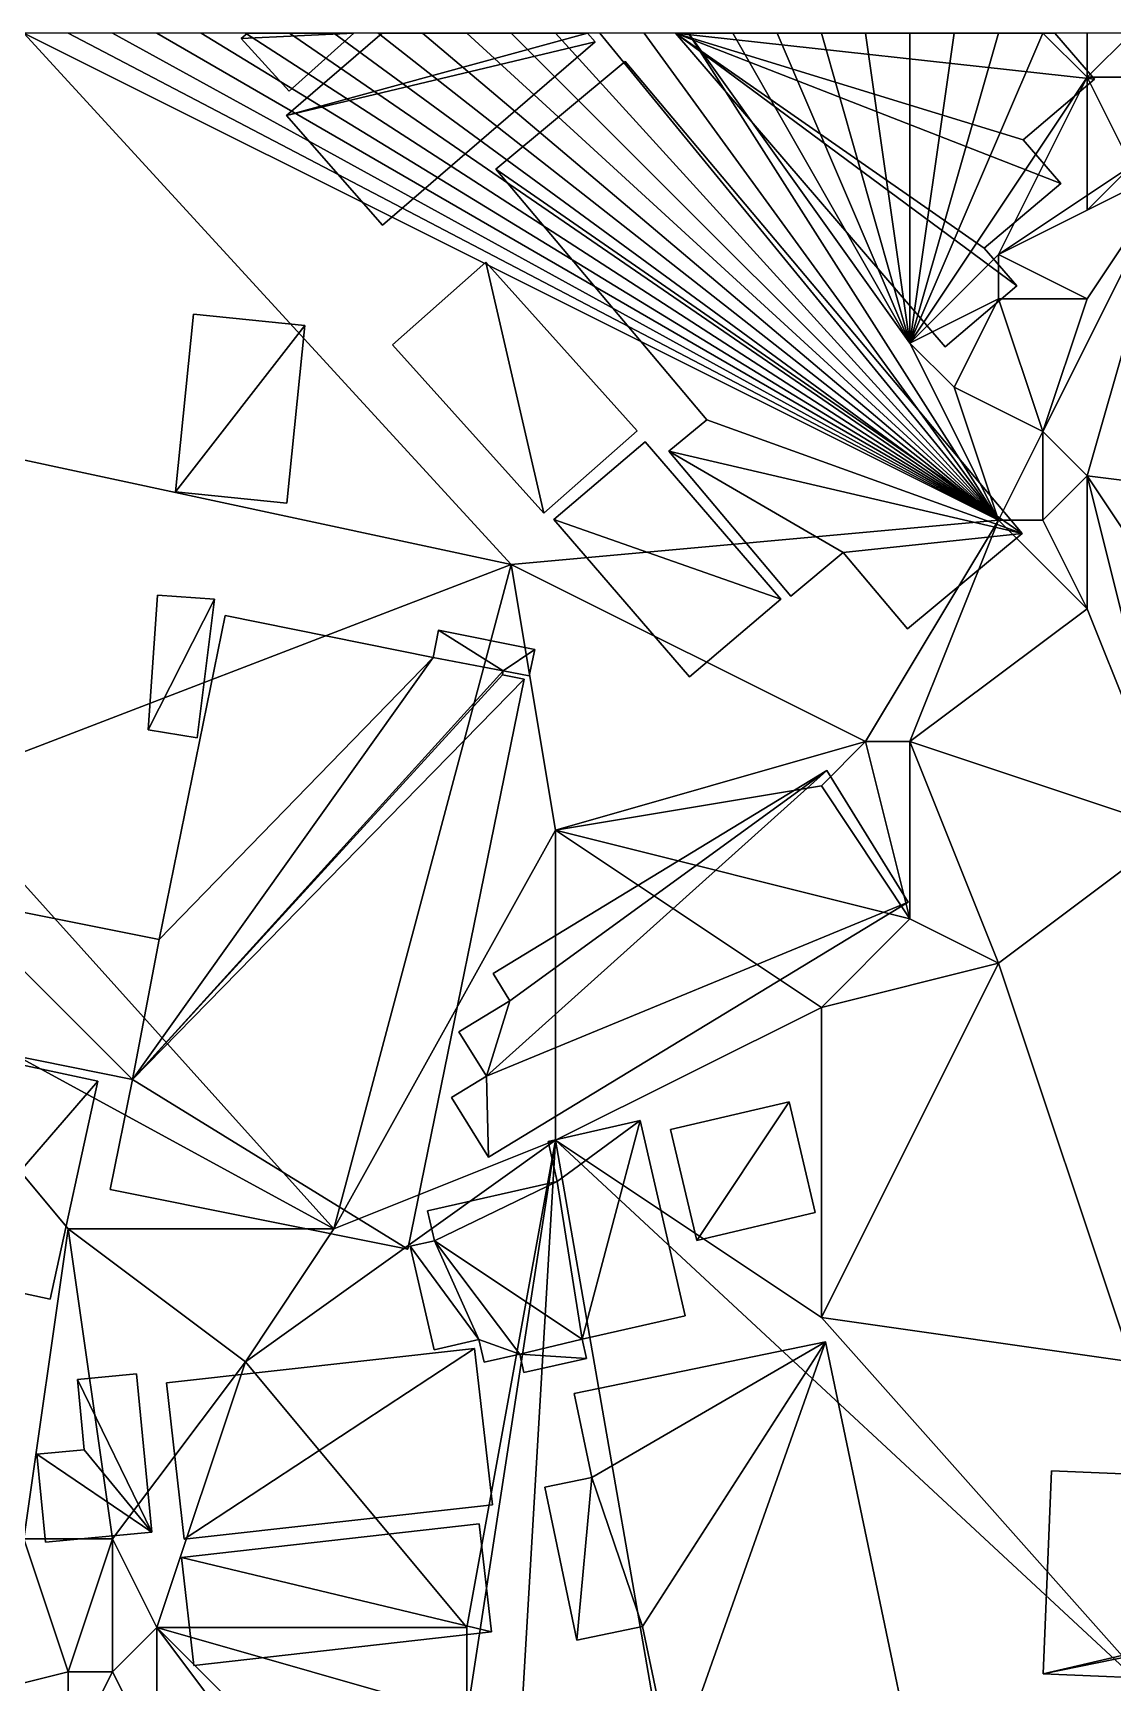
# Model space of a CAD drawing. Header units: metres. Extents: x -1103 to 901, y -902 to 905.
# Drawn here: x 442.4 to 491.2, y 825.5 to 900 of the extents above; entities that cross this region are included whole.
import ezdxf

# ---------------------------------------------------------------- set-up
doc = ezdxf.new("R2010")
doc.units = ezdxf.units.M
for name, color, linetype in [('OSM_BUILDING_FOOTPRINTS', 7, 'CONTINUOUS'), ('OSM_BUILDING_ROOFS', 1, 'CONTINUOUS'), ('OSM_BUILDING_WALLS', 8, 'CONTINUOUS'), ('OSM_TERRAIN', 3, 'CONTINUOUS')]:
    doc.layers.add(name, color=color, linetype=linetype)

msp = doc.modelspace()

# ---------------------------------------------------------------- linework, layer by layer
at = {"layer": 'OSM_BUILDING_FOOTPRINTS'}
for points in [[(456.904, 900, 8.062), (452.099, 900, 8.062), (451.817, 899.747, 8.062), (453.984, 897.369, 8.062)], [(467.79, 899.603, 8.019), (467.442, 900, 8.019), (458.177, 900, 8.019), (453.862, 896.274, 8.019), (458.195, 891.32, 8.019)], [(486.825, 888.577, 8.221), (485.355, 890.291, 8.221), (488.804, 893.21, 8.221), (487.112, 895.179, 8.221), (490.329, 897.91, 8.221), (488.533, 900, 8.221), (471.424, 900, 8.221), (483.586, 885.834, 8.221)], [(469.139, 898.707, 7.987), (487.068, 877.396, 7.987), (481.884, 873.094, 7.987), (478.988, 876.534, 7.987), (476.622, 874.576, 7.987), (471.117, 881.112, 7.987), (472.831, 882.528, 7.987), (463.302, 893.852, 7.987), (469.139, 898.707, 7.987)], [(458.649, 885.923, 7.983), (462.849, 889.65, 7.983), (469.68, 882.041, 7.983), (465.469, 878.314, 7.983), (458.649, 885.923, 7.983)], [(449.662, 887.305, 7.986), (454.691, 886.796, 7.986), (453.873, 878.768, 7.986), (448.844, 879.276, 7.986), (449.662, 887.305, 7.986)], [(470.045, 881.532, 7.969), (476.169, 874.432, 7.969), (472.046, 870.927, 7.969), (465.922, 878.027, 7.969), (470.045, 881.532, 7.969)], [(448.037, 874.61, 7.766), (450.612, 874.433, 7.766), (449.827, 868.173, 7.766), (447.617, 868.538, 7.766), (448.037, 874.61, 7.766)], [(463.191, 857.534, 7.14), (478.247, 866.702, 7.14), (481.917, 860.752, 7.14), (462.981, 849.229, 7.14), (461.312, 851.927, 7.14), (462.882, 852.89, 7.14), (461.644, 854.902, 7.14), (463.943, 856.296, 7.14), (463.191, 857.534, 7.14)], [(439.978, 853.819, 7.88), (445.339, 852.669, 7.88), (443.195, 842.826, 7.88), (437.834, 843.976, 7.88), (439.978, 853.819, 7.88)], [(471.194, 850.479, 7.269), (476.545, 851.739, 7.269), (477.727, 846.73, 7.269), (472.377, 845.48, 7.269), (471.194, 850.479, 7.269)], [(460.516, 840.537, 7.025), (459.444, 845.215, 7.025), (460.538, 845.458, 7.025), (460.229, 846.807, 7.025), (466.076, 848.134, 7.025), (465.667, 849.948, 7.025), (469.824, 850.888, 7.025), (471.858, 842.074, 7.025), (467.204, 841.012, 7.025), (467.403, 840.15, 7.025), (464.573, 839.508, 7.025), (464.385, 840.338, 7.025), (462.782, 839.973, 7.025), (462.539, 841.001, 7.025), (460.516, 840.537, 7.025)], [(448.445, 839.044, 7.045), (462.351, 840.592, 7.045), (463.158, 833.536, 7.045), (449.241, 831.988, 7.045), (448.445, 839.044, 7.045)], [(466.85, 838.568, 7.008), (478.191, 840.901, 7.008), (484.702, 809.737, 7.008), (480.457, 808.864, 7.008), (480.988, 806.287, 7.008), (474.378, 804.927, 7.008), (473.88, 807.304, 7.008), (471.691, 806.851, 7.008), (468.751, 820.929, 7.008), (471.305, 821.449, 7.008), (469.923, 828.04, 7.008), (466.961, 827.432, 7.008), (465.524, 834.333, 7.008), (467.646, 834.764, 7.008), (466.85, 838.568, 7.008)], [(447.086, 839.453, 7.478), (447.782, 832.309, 7.478), (442.974, 831.856, 7.478), (442.587, 835.826, 7.478), (444.731, 836.025, 7.478), (444.422, 839.199, 7.478), (447.086, 839.453, 7.478)], [(488.394, 835.073, 7.069), (521.379, 833.691, 7.069), (521.058, 826.126, 7.069), (494.507, 827.232, 7.069), (494.441, 825.64, 7.069), (488.007, 825.905, 7.069), (488.394, 835.073, 7.069)], [(449.672, 826.282, 7.193), (449.12, 831.159, 7.193), (462.55, 832.674, 7.193), (463.114, 827.797, 7.193), (449.672, 826.282, 7.193)]]:
    msp.add_polyline3d(points, close=True, dxfattribs=at)
msp.add_polyline3d([(438.685, 860.952, 7.133), (448.103, 859.061, 7.133), (451.088, 873.692, 7.133), (460.472, 871.8, 7.133), (460.716, 873.039, 7.133), (465.06, 872.165, 7.133), (464.816, 870.971, 7.133), (463.634, 871.203, 7.133), (463.601, 871.015, 7.133), (464.584, 870.816, 7.133), (459.334, 845.082, 7.133), (445.892, 847.78, 7.133), (446.909, 852.746, 7.133), (438.475, 854.449, 7.133)], dxfattribs=at)
at = {"layer": 'OSM_BUILDING_ROOFS'}
for points in [[(451.817, 899.747, 18.062), (453.984, 897.369, 18.062), (456.904, 900, 18.062)], [(451.817, 899.747, 18.062), (456.904, 900, 18.062), (452.099, 900, 18.062)], [(453.862, 896.274, 18.019), (467.79, 899.603, 18.019), (467.442, 900, 18.019)], [(453.862, 896.274, 18.019), (467.442, 900, 18.019), (458.177, 900, 18.019)], [(453.862, 896.274, 18.019), (458.195, 891.32, 18.019), (467.79, 899.603, 18.019)], [(471.424, 900, 18.221), (483.586, 885.834, 18.221), (486.825, 888.577, 18.221)], [(471.424, 900, 18.221), (486.825, 888.577, 18.221), (485.355, 890.291, 18.221)], [(471.424, 900, 18.221), (485.355, 890.291, 18.221), (488.804, 893.21, 18.221)], [(471.424, 900, 18.221), (488.804, 893.21, 18.221), (487.112, 895.179, 18.221)], [(471.424, 900, 18.221), (487.112, 895.179, 18.221), (490.329, 897.91, 18.221)], [(471.424, 900, 18.221), (490.329, 897.91, 18.221), (488.533, 900, 18.221)], [(487.068, 877.396, 17.987), (469.139, 898.707, 17.987), (463.302, 893.852, 17.987)], [(487.068, 877.396, 17.987), (463.302, 893.852, 17.987), (472.831, 882.528, 17.987)], [(462.849, 889.65, 17.983), (458.649, 885.923, 17.983), (465.469, 878.314, 17.983)], [(462.849, 889.65, 17.983), (465.469, 878.314, 17.983), (469.68, 882.041, 17.983)], [(454.691, 886.796, 17.986), (449.662, 887.305, 17.986), (448.844, 879.276, 17.986)], [(454.691, 886.796, 17.986), (448.844, 879.276, 17.986), (453.873, 878.768, 17.986)], [(487.068, 877.396, 17.987), (472.831, 882.528, 17.987), (471.117, 881.112, 17.987)], [(476.169, 874.432, 17.969), (470.045, 881.532, 17.969), (465.922, 878.027, 17.969)], [(471.117, 881.112, 17.987), (476.622, 874.576, 17.987), (478.988, 876.534, 17.987)], [(478.988, 876.534, 17.987), (487.068, 877.396, 17.987), (471.117, 881.112, 17.987)], [(476.169, 874.432, 17.969), (465.922, 878.027, 17.969), (472.046, 870.927, 17.969)], [(478.988, 876.534, 17.987), (481.884, 873.094, 17.987), (487.068, 877.396, 17.987)], [(450.612, 874.433, 17.766), (448.037, 874.61, 17.766), (447.617, 868.538, 17.766)], [(450.612, 874.433, 17.766), (447.617, 868.538, 17.766), (449.827, 868.173, 17.766)], [(460.472, 871.8, 17.133), (451.088, 873.692, 17.133), (448.103, 859.061, 17.133)], [(463.634, 871.203, 17.133), (460.716, 873.039, 17.133), (460.472, 871.8, 17.133)], [(463.634, 871.203, 17.133), (465.06, 872.165, 17.133), (460.716, 873.039, 17.133)], [(446.909, 852.746, 17.133), (463.634, 871.203, 17.133), (460.472, 871.8, 17.133)], [(446.909, 852.746, 17.133), (460.472, 871.8, 17.133), (448.103, 859.061, 17.133)], [(463.634, 871.203, 17.133), (464.816, 870.971, 17.133), (465.06, 872.165, 17.133)], [(446.909, 852.746, 17.133), (463.601, 871.015, 17.133), (463.634, 871.203, 17.133)], [(446.909, 852.746, 17.133), (464.584, 870.816, 17.133), (463.601, 871.015, 17.133)], [(446.909, 852.746, 17.133), (459.334, 845.082, 17.133), (464.584, 870.816, 17.133)], [(462.882, 852.89, 17.14), (481.917, 860.752, 17.14), (478.247, 866.702, 17.14)], [(462.882, 852.89, 17.14), (478.247, 866.702, 17.14), (463.943, 856.296, 17.14)], [(478.247, 866.702, 17.14), (463.191, 857.534, 17.14), (463.943, 856.296, 17.14)], [(438.685, 860.952, 17.133), (438.475, 854.449, 17.133), (446.909, 852.746, 17.133)], [(446.909, 852.746, 17.133), (448.103, 859.061, 17.133), (438.685, 860.952, 17.133)], [(462.882, 852.89, 17.14), (462.981, 849.229, 17.14), (481.917, 860.752, 17.14)], [(463.943, 856.296, 17.14), (461.644, 854.902, 17.14), (462.882, 852.89, 17.14)], [(445.339, 852.669, 17.88), (439.978, 853.819, 17.88), (437.834, 843.976, 17.88)], [(445.339, 852.669, 17.88), (437.834, 843.976, 17.88), (443.195, 842.826, 17.88)], [(446.909, 852.746, 17.133), (445.892, 847.78, 17.133), (459.334, 845.082, 17.133)], [(462.882, 852.89, 17.14), (461.312, 851.927, 17.14), (462.981, 849.229, 17.14)], [(476.545, 851.739, 17.269), (471.194, 850.479, 17.269), (472.377, 845.48, 17.269)], [(476.545, 851.739, 17.269), (472.377, 845.48, 17.269), (477.727, 846.73, 17.269)], [(469.824, 850.888, 17.025), (465.667, 849.948, 17.025), (466.076, 848.134, 17.025)], [(467.204, 841.012, 17.025), (469.824, 850.888, 17.025), (466.076, 848.134, 17.025)], [(467.204, 841.012, 17.025), (471.858, 842.074, 17.025), (469.824, 850.888, 17.025)], [(466.076, 848.134, 17.025), (460.229, 846.807, 17.025), (460.538, 845.458, 17.025)], [(467.204, 841.012, 17.025), (466.076, 848.134, 17.025), (460.538, 845.458, 17.025)], [(460.538, 845.458, 17.025), (459.444, 845.215, 17.025), (462.539, 841.001, 17.025)], [(459.444, 845.215, 17.025), (460.516, 840.537, 17.025), (462.539, 841.001, 17.025)], [(460.538, 845.458, 17.025), (462.539, 841.001, 17.025), (464.385, 840.338, 17.025)], [(460.538, 845.458, 17.025), (464.385, 840.338, 17.025), (467.204, 841.012, 17.025)], [(462.351, 840.592, 17.045), (448.445, 839.044, 17.045), (449.241, 831.988, 17.045)], [(462.351, 840.592, 17.045), (449.241, 831.988, 17.045), (463.158, 833.536, 17.045)], [(462.539, 841.001, 17.025), (462.782, 839.973, 17.025), (464.385, 840.338, 17.025)], [(464.385, 840.338, 17.025), (467.403, 840.15, 17.025), (467.204, 841.012, 17.025)], [(478.191, 840.901, 17.008), (466.85, 838.568, 17.008), (467.646, 834.764, 17.008)], [(478.191, 840.901, 17.008), (467.646, 834.764, 17.008), (469.923, 828.04, 17.008)], [(478.191, 840.901, 17.008), (469.923, 828.04, 17.008), (471.305, 821.449, 17.008)], [(471.305, 821.449, 17.008), (484.702, 809.737, 17.008), (478.191, 840.901, 17.008)], [(464.385, 840.338, 17.025), (464.573, 839.508, 17.025), (467.403, 840.15, 17.025)], [(447.782, 832.309, 17.478), (447.086, 839.453, 17.478), (444.422, 839.199, 17.478)], [(447.782, 832.309, 17.478), (444.422, 839.199, 17.478), (444.731, 836.025, 17.478)], [(447.782, 832.309, 17.478), (444.731, 836.025, 17.478), (442.587, 835.826, 17.478)], [(447.782, 832.309, 17.478), (442.587, 835.826, 17.478), (442.974, 831.856, 17.478)], [(467.646, 834.764, 17.008), (465.524, 834.333, 17.008), (466.961, 827.432, 17.008)], [(467.646, 834.764, 17.008), (466.961, 827.432, 17.008), (469.923, 828.04, 17.008)], [(521.379, 833.691, 17.069), (488.394, 835.073, 17.069), (488.007, 825.905, 17.069)], [(494.507, 827.232, 17.069), (521.379, 833.691, 17.069), (488.007, 825.905, 17.069)], [(449.12, 831.159, 17.193), (463.114, 827.797, 17.193), (462.55, 832.674, 17.193)], [(449.12, 831.159, 17.193), (449.672, 826.282, 17.193), (463.114, 827.797, 17.193)], [(488.007, 825.905, 17.069), (494.441, 825.64, 17.069), (494.507, 827.232, 17.069)]]:
    msp.add_3dface(points, dxfattribs=at)
at = {"layer": 'OSM_BUILDING_WALLS'}
for points in [[(452.099, 900, 8.062), (451.817, 899.747, 8.062), (451.817, 899.747, 18.062)], [(452.099, 900, 8.062), (451.817, 899.747, 18.062), (452.099, 900, 18.062)], [(451.817, 899.747, 8.062), (453.984, 897.369, 8.062), (453.984, 897.369, 18.062)], [(451.817, 899.747, 8.062), (453.984, 897.369, 18.062), (451.817, 899.747, 18.062)], [(456.904, 900, 8.062), (452.099, 900, 8.062), (452.099, 900, 18.062)], [(456.904, 900, 8.062), (452.099, 900, 18.062), (456.904, 900, 18.062)], [(458.177, 900, 8.019), (453.862, 896.274, 8.019), (453.862, 896.274, 18.019)], [(458.177, 900, 8.019), (453.862, 896.274, 18.019), (458.177, 900, 18.019)], [(453.984, 897.369, 8.062), (456.904, 900, 8.062), (456.904, 900, 18.062)], [(453.984, 897.369, 8.062), (456.904, 900, 18.062), (453.984, 897.369, 18.062)], [(467.442, 900, 8.019), (458.177, 900, 8.019), (458.177, 900, 18.019)], [(467.442, 900, 8.019), (458.177, 900, 18.019), (467.442, 900, 18.019)], [(458.195, 891.32, 8.019), (467.79, 899.603, 8.019), (467.79, 899.603, 18.019)], [(458.195, 891.32, 8.019), (467.79, 899.603, 18.019), (458.195, 891.32, 18.019)], [(467.79, 899.603, 8.019), (467.442, 900, 8.019), (467.442, 900, 18.019)], [(467.79, 899.603, 8.019), (467.442, 900, 18.019), (467.79, 899.603, 18.019)], [(488.533, 900, 8.221), (471.424, 900, 8.221), (471.424, 900, 18.221)], [(488.533, 900, 8.221), (471.424, 900, 18.221), (488.533, 900, 18.221)], [(471.424, 900, 8.221), (483.586, 885.834, 8.221), (483.586, 885.834, 18.221)], [(471.424, 900, 8.221), (483.586, 885.834, 18.221), (471.424, 900, 18.221)], [(490.329, 897.91, 8.221), (488.533, 900, 8.221), (488.533, 900, 18.221)], [(490.329, 897.91, 8.221), (488.533, 900, 18.221), (490.329, 897.91, 18.221)], [(469.139, 898.707, 7.987), (463.302, 893.852, 7.987), (463.302, 893.852, 17.987)], [(469.139, 898.707, 7.987), (463.302, 893.852, 17.987), (469.139, 898.707, 17.987)], [(487.068, 877.396, 7.987), (469.139, 898.707, 7.987), (469.139, 898.707, 17.987)], [(487.068, 877.396, 7.987), (469.139, 898.707, 17.987), (487.068, 877.396, 17.987)], [(487.112, 895.179, 8.221), (490.329, 897.91, 8.221), (490.329, 897.91, 18.221)], [(487.112, 895.179, 8.221), (490.329, 897.91, 18.221), (487.112, 895.179, 18.221)], [(453.862, 896.274, 8.019), (458.195, 891.32, 8.019), (458.195, 891.32, 18.019)], [(453.862, 896.274, 8.019), (458.195, 891.32, 18.019), (453.862, 896.274, 18.019)], [(488.804, 893.21, 8.221), (487.112, 895.179, 8.221), (487.112, 895.179, 18.221)], [(488.804, 893.21, 8.221), (487.112, 895.179, 18.221), (488.804, 893.21, 18.221)], [(463.302, 893.852, 7.987), (472.831, 882.528, 7.987), (472.831, 882.528, 17.987)], [(463.302, 893.852, 7.987), (472.831, 882.528, 17.987), (463.302, 893.852, 17.987)], [(485.355, 890.291, 8.221), (488.804, 893.21, 8.221), (488.804, 893.21, 18.221)], [(485.355, 890.291, 8.221), (488.804, 893.21, 18.221), (485.355, 890.291, 18.221)], [(462.849, 889.65, 7.983), (458.649, 885.923, 7.983), (458.649, 885.923, 17.983)], [(462.849, 889.65, 7.983), (458.649, 885.923, 17.983), (462.849, 889.65, 17.983)], [(469.68, 882.041, 7.983), (462.849, 889.65, 7.983), (462.849, 889.65, 17.983)], [(469.68, 882.041, 7.983), (462.849, 889.65, 17.983), (469.68, 882.041, 17.983)], [(486.825, 888.577, 8.221), (485.355, 890.291, 8.221), (485.355, 890.291, 18.221)], [(486.825, 888.577, 8.221), (485.355, 890.291, 18.221), (486.825, 888.577, 18.221)], [(483.586, 885.834, 8.221), (486.825, 888.577, 8.221), (486.825, 888.577, 18.221)], [(483.586, 885.834, 8.221), (486.825, 888.577, 18.221), (483.586, 885.834, 18.221)], [(449.662, 887.305, 7.986), (448.844, 879.276, 7.986), (448.844, 879.276, 17.986)], [(449.662, 887.305, 7.986), (448.844, 879.276, 17.986), (449.662, 887.305, 17.986)], [(454.691, 886.796, 7.986), (449.662, 887.305, 7.986), (449.662, 887.305, 17.986)], [(454.691, 886.796, 7.986), (449.662, 887.305, 17.986), (454.691, 886.796, 17.986)], [(453.873, 878.768, 7.986), (454.691, 886.796, 7.986), (454.691, 886.796, 17.986)], [(453.873, 878.768, 7.986), (454.691, 886.796, 17.986), (453.873, 878.768, 17.986)], [(458.649, 885.923, 7.983), (465.469, 878.314, 7.983), (465.469, 878.314, 17.983)], [(458.649, 885.923, 7.983), (465.469, 878.314, 17.983), (458.649, 885.923, 17.983)], [(472.831, 882.528, 7.987), (471.117, 881.112, 7.987), (471.117, 881.112, 17.987)], [(472.831, 882.528, 7.987), (471.117, 881.112, 17.987), (472.831, 882.528, 17.987)], [(465.469, 878.314, 7.983), (469.68, 882.041, 7.983), (469.68, 882.041, 17.983)], [(465.469, 878.314, 7.983), (469.68, 882.041, 17.983), (465.469, 878.314, 17.983)], [(470.045, 881.532, 7.969), (465.922, 878.027, 7.969), (465.922, 878.027, 17.969)], [(470.045, 881.532, 7.969), (465.922, 878.027, 17.969), (470.045, 881.532, 17.969)], [(476.169, 874.432, 7.969), (470.045, 881.532, 7.969), (470.045, 881.532, 17.969)], [(476.169, 874.432, 7.969), (470.045, 881.532, 17.969), (476.169, 874.432, 17.969)], [(471.117, 881.112, 7.987), (476.622, 874.576, 7.987), (476.622, 874.576, 17.987)], [(471.117, 881.112, 7.987), (476.622, 874.576, 17.987), (471.117, 881.112, 17.987)], [(448.844, 879.276, 7.986), (453.873, 878.768, 7.986), (453.873, 878.768, 17.986)], [(448.844, 879.276, 7.986), (453.873, 878.768, 17.986), (448.844, 879.276, 17.986)], [(465.922, 878.027, 7.969), (472.046, 870.927, 7.969), (472.046, 870.927, 17.969)], [(465.922, 878.027, 7.969), (472.046, 870.927, 17.969), (465.922, 878.027, 17.969)], [(481.884, 873.094, 7.987), (487.068, 877.396, 7.987), (487.068, 877.396, 17.987)], [(481.884, 873.094, 7.987), (487.068, 877.396, 17.987), (481.884, 873.094, 17.987)], [(476.622, 874.576, 7.987), (478.988, 876.534, 7.987), (478.988, 876.534, 17.987)], [(476.622, 874.576, 7.987), (478.988, 876.534, 17.987), (476.622, 874.576, 17.987)], [(478.988, 876.534, 7.987), (481.884, 873.094, 7.987), (481.884, 873.094, 17.987)], [(478.988, 876.534, 7.987), (481.884, 873.094, 17.987), (478.988, 876.534, 17.987)], [(448.037, 874.61, 7.766), (447.617, 868.538, 7.766), (447.617, 868.538, 17.766)], [(448.037, 874.61, 7.766), (447.617, 868.538, 17.766), (448.037, 874.61, 17.766)], [(450.612, 874.433, 7.766), (448.037, 874.61, 7.766), (448.037, 874.61, 17.766)], [(450.612, 874.433, 7.766), (448.037, 874.61, 17.766), (450.612, 874.433, 17.766)], [(449.827, 868.173, 7.766), (450.612, 874.433, 7.766), (450.612, 874.433, 17.766)], [(449.827, 868.173, 7.766), (450.612, 874.433, 17.766), (449.827, 868.173, 17.766)], [(472.046, 870.927, 7.969), (476.169, 874.432, 7.969), (476.169, 874.432, 17.969)], [(472.046, 870.927, 7.969), (476.169, 874.432, 17.969), (472.046, 870.927, 17.969)], [(451.088, 873.692, 7.133), (448.103, 859.061, 7.133), (448.103, 859.061, 17.133)], [(451.088, 873.692, 7.133), (448.103, 859.061, 17.133), (451.088, 873.692, 17.133)], [(460.472, 871.8, 7.133), (451.088, 873.692, 7.133), (451.088, 873.692, 17.133)], [(460.472, 871.8, 7.133), (451.088, 873.692, 17.133), (460.472, 871.8, 17.133)], [(460.716, 873.039, 7.133), (460.472, 871.8, 7.133), (460.472, 871.8, 17.133)], [(460.716, 873.039, 7.133), (460.472, 871.8, 17.133), (460.716, 873.039, 17.133)], [(465.06, 872.165, 7.133), (460.716, 873.039, 7.133), (460.716, 873.039, 17.133)], [(465.06, 872.165, 7.133), (460.716, 873.039, 17.133), (465.06, 872.165, 17.133)], [(464.816, 870.971, 7.133), (465.06, 872.165, 7.133), (465.06, 872.165, 17.133)], [(464.816, 870.971, 7.133), (465.06, 872.165, 17.133), (464.816, 870.971, 17.133)], [(463.601, 871.015, 7.133), (463.634, 871.203, 7.133), (463.634, 871.203, 17.133)], [(463.601, 871.015, 7.133), (463.634, 871.203, 17.133), (463.601, 871.015, 17.133)], [(464.584, 870.816, 7.133), (463.601, 871.015, 7.133), (463.601, 871.015, 17.133)], [(464.584, 870.816, 7.133), (463.601, 871.015, 17.133), (464.584, 870.816, 17.133)], [(463.634, 871.203, 7.133), (464.816, 870.971, 7.133), (464.816, 870.971, 17.133)], [(463.634, 871.203, 7.133), (464.816, 870.971, 17.133), (463.634, 871.203, 17.133)], [(459.334, 845.082, 7.133), (464.584, 870.816, 7.133), (464.584, 870.816, 17.133)], [(459.334, 845.082, 7.133), (464.584, 870.816, 17.133), (459.334, 845.082, 17.133)], [(447.617, 868.538, 7.766), (449.827, 868.173, 7.766), (449.827, 868.173, 17.766)], [(447.617, 868.538, 7.766), (449.827, 868.173, 17.766), (447.617, 868.538, 17.766)], [(478.247, 866.702, 7.14), (463.191, 857.534, 7.14), (463.191, 857.534, 17.14)], [(478.247, 866.702, 7.14), (463.191, 857.534, 17.14), (478.247, 866.702, 17.14)], [(481.917, 860.752, 7.14), (478.247, 866.702, 7.14), (478.247, 866.702, 17.14)], [(481.917, 860.752, 7.14), (478.247, 866.702, 17.14), (481.917, 860.752, 17.14)], [(448.103, 859.061, 7.133), (438.685, 860.952, 7.133), (438.685, 860.952, 17.133)], [(448.103, 859.061, 7.133), (438.685, 860.952, 17.133), (448.103, 859.061, 17.133)], [(462.981, 849.229, 7.14), (481.917, 860.752, 7.14), (481.917, 860.752, 17.14)], [(462.981, 849.229, 7.14), (481.917, 860.752, 17.14), (462.981, 849.229, 17.14)], [(463.191, 857.534, 7.14), (463.943, 856.296, 7.14), (463.943, 856.296, 17.14)], [(463.191, 857.534, 7.14), (463.943, 856.296, 17.14), (463.191, 857.534, 17.14)], [(463.943, 856.296, 7.14), (461.644, 854.902, 7.14), (461.644, 854.902, 17.14)], [(463.943, 856.296, 7.14), (461.644, 854.902, 17.14), (463.943, 856.296, 17.14)], [(461.644, 854.902, 7.14), (462.882, 852.89, 7.14), (462.882, 852.89, 17.14)], [(461.644, 854.902, 7.14), (462.882, 852.89, 17.14), (461.644, 854.902, 17.14)], [(438.475, 854.449, 7.133), (446.909, 852.746, 7.133), (446.909, 852.746, 17.133)], [(438.475, 854.449, 7.133), (446.909, 852.746, 17.133), (438.475, 854.449, 17.133)], [(445.339, 852.669, 7.88), (439.978, 853.819, 7.88), (439.978, 853.819, 17.88)], [(445.339, 852.669, 7.88), (439.978, 853.819, 17.88), (445.339, 852.669, 17.88)], [(443.195, 842.826, 7.88), (445.339, 852.669, 7.88), (445.339, 852.669, 17.88)], [(443.195, 842.826, 7.88), (445.339, 852.669, 17.88), (443.195, 842.826, 17.88)], [(446.909, 852.746, 7.133), (445.892, 847.78, 7.133), (445.892, 847.78, 17.133)], [(446.909, 852.746, 7.133), (445.892, 847.78, 17.133), (446.909, 852.746, 17.133)], [(462.882, 852.89, 7.14), (461.312, 851.927, 7.14), (461.312, 851.927, 17.14)], [(462.882, 852.89, 7.14), (461.312, 851.927, 17.14), (462.882, 852.89, 17.14)], [(461.312, 851.927, 7.14), (462.981, 849.229, 7.14), (462.981, 849.229, 17.14)], [(461.312, 851.927, 7.14), (462.981, 849.229, 17.14), (461.312, 851.927, 17.14)], [(476.545, 851.739, 7.269), (471.194, 850.479, 7.269), (471.194, 850.479, 17.269)], [(476.545, 851.739, 7.269), (471.194, 850.479, 17.269), (476.545, 851.739, 17.269)], [(477.727, 846.73, 7.269), (476.545, 851.739, 7.269), (476.545, 851.739, 17.269)], [(477.727, 846.73, 7.269), (476.545, 851.739, 17.269), (477.727, 846.73, 17.269)], [(469.824, 850.888, 7.025), (465.667, 849.948, 7.025), (465.667, 849.948, 17.025)], [(469.824, 850.888, 7.025), (465.667, 849.948, 17.025), (469.824, 850.888, 17.025)], [(471.858, 842.074, 7.025), (469.824, 850.888, 7.025), (469.824, 850.888, 17.025)], [(471.858, 842.074, 7.025), (469.824, 850.888, 17.025), (471.858, 842.074, 17.025)], [(471.194, 850.479, 7.269), (472.377, 845.48, 7.269), (472.377, 845.48, 17.269)], [(471.194, 850.479, 7.269), (472.377, 845.48, 17.269), (471.194, 850.479, 17.269)], [(465.667, 849.948, 7.025), (466.076, 848.134, 7.025), (466.076, 848.134, 17.025)], [(465.667, 849.948, 7.025), (466.076, 848.134, 17.025), (465.667, 849.948, 17.025)], [(466.076, 848.134, 7.025), (460.229, 846.807, 7.025), (460.229, 846.807, 17.025)], [(466.076, 848.134, 7.025), (460.229, 846.807, 17.025), (466.076, 848.134, 17.025)], [(445.892, 847.78, 7.133), (459.334, 845.082, 7.133), (459.334, 845.082, 17.133)], [(445.892, 847.78, 7.133), (459.334, 845.082, 17.133), (445.892, 847.78, 17.133)], [(460.229, 846.807, 7.025), (460.538, 845.458, 7.025), (460.538, 845.458, 17.025)], [(460.229, 846.807, 7.025), (460.538, 845.458, 17.025), (460.229, 846.807, 17.025)], [(472.377, 845.48, 7.269), (477.727, 846.73, 7.269), (477.727, 846.73, 17.269)], [(472.377, 845.48, 7.269), (477.727, 846.73, 17.269), (472.377, 845.48, 17.269)], [(460.538, 845.458, 7.025), (459.444, 845.215, 7.025), (459.444, 845.215, 17.025)], [(460.538, 845.458, 7.025), (459.444, 845.215, 17.025), (460.538, 845.458, 17.025)], [(459.444, 845.215, 7.025), (460.516, 840.537, 7.025), (460.516, 840.537, 17.025)], [(459.444, 845.215, 7.025), (460.516, 840.537, 17.025), (459.444, 845.215, 17.025)], [(437.834, 843.976, 7.88), (443.195, 842.826, 7.88), (443.195, 842.826, 17.88)], [(437.834, 843.976, 7.88), (443.195, 842.826, 17.88), (437.834, 843.976, 17.88)], [(467.204, 841.012, 7.025), (471.858, 842.074, 7.025), (471.858, 842.074, 17.025)], [(467.204, 841.012, 7.025), (471.858, 842.074, 17.025), (467.204, 841.012, 17.025)], [(462.351, 840.592, 7.045), (448.445, 839.044, 7.045), (448.445, 839.044, 17.045)], [(462.351, 840.592, 7.045), (448.445, 839.044, 17.045), (462.351, 840.592, 17.045)], [(460.516, 840.537, 7.025), (462.539, 841.001, 7.025), (462.539, 841.001, 17.025)], [(460.516, 840.537, 7.025), (462.539, 841.001, 17.025), (460.516, 840.537, 17.025)], [(463.158, 833.536, 7.045), (462.351, 840.592, 7.045), (462.351, 840.592, 17.045)], [(463.158, 833.536, 7.045), (462.351, 840.592, 17.045), (463.158, 833.536, 17.045)], [(462.539, 841.001, 7.025), (462.782, 839.973, 7.025), (462.782, 839.973, 17.025)], [(462.539, 841.001, 7.025), (462.782, 839.973, 17.025), (462.539, 841.001, 17.025)], [(478.191, 840.901, 7.008), (466.85, 838.568, 7.008), (466.85, 838.568, 17.008)], [(478.191, 840.901, 7.008), (466.85, 838.568, 17.008), (478.191, 840.901, 17.008)], [(467.403, 840.15, 7.025), (467.204, 841.012, 7.025), (467.204, 841.012, 17.025)], [(467.403, 840.15, 7.025), (467.204, 841.012, 17.025), (467.403, 840.15, 17.025)], [(484.702, 809.737, 7.008), (478.191, 840.901, 7.008), (478.191, 840.901, 17.008)], [(484.702, 809.737, 7.008), (478.191, 840.901, 17.008), (484.702, 809.737, 17.008)], [(462.782, 839.973, 7.025), (464.385, 840.338, 7.025), (464.385, 840.338, 17.025)], [(462.782, 839.973, 7.025), (464.385, 840.338, 17.025), (462.782, 839.973, 17.025)], [(464.385, 840.338, 7.025), (464.573, 839.508, 7.025), (464.573, 839.508, 17.025)], [(464.385, 840.338, 7.025), (464.573, 839.508, 17.025), (464.385, 840.338, 17.025)], [(464.573, 839.508, 7.025), (467.403, 840.15, 7.025), (467.403, 840.15, 17.025)], [(464.573, 839.508, 7.025), (467.403, 840.15, 17.025), (464.573, 839.508, 17.025)], [(447.086, 839.453, 7.478), (444.422, 839.199, 7.478), (444.422, 839.199, 17.478)], [(447.086, 839.453, 7.478), (444.422, 839.199, 17.478), (447.086, 839.453, 17.478)], [(444.422, 839.199, 7.478), (444.731, 836.025, 7.478), (444.731, 836.025, 17.478)], [(444.422, 839.199, 7.478), (444.731, 836.025, 17.478), (444.422, 839.199, 17.478)], [(447.782, 832.309, 7.478), (447.086, 839.453, 7.478), (447.086, 839.453, 17.478)], [(447.782, 832.309, 7.478), (447.086, 839.453, 17.478), (447.782, 832.309, 17.478)], [(448.445, 839.044, 7.045), (449.241, 831.988, 7.045), (449.241, 831.988, 17.045)], [(448.445, 839.044, 7.045), (449.241, 831.988, 17.045), (448.445, 839.044, 17.045)], [(466.85, 838.568, 7.008), (467.646, 834.764, 7.008), (467.646, 834.764, 17.008)], [(466.85, 838.568, 7.008), (467.646, 834.764, 17.008), (466.85, 838.568, 17.008)], [(444.731, 836.025, 7.478), (442.587, 835.826, 7.478), (442.587, 835.826, 17.478)], [(444.731, 836.025, 7.478), (442.587, 835.826, 17.478), (444.731, 836.025, 17.478)], [(442.587, 835.826, 7.478), (442.974, 831.856, 7.478), (442.974, 831.856, 17.478)], [(442.587, 835.826, 7.478), (442.974, 831.856, 17.478), (442.587, 835.826, 17.478)], [(467.646, 834.764, 7.008), (465.524, 834.333, 7.008), (465.524, 834.333, 17.008)], [(467.646, 834.764, 7.008), (465.524, 834.333, 17.008), (467.646, 834.764, 17.008)], [(488.394, 835.073, 7.069), (488.007, 825.905, 7.069), (488.007, 825.905, 17.069)], [(488.394, 835.073, 7.069), (488.007, 825.905, 17.069), (488.394, 835.073, 17.069)], [(521.379, 833.691, 7.069), (488.394, 835.073, 7.069), (488.394, 835.073, 17.069)], [(521.379, 833.691, 7.069), (488.394, 835.073, 17.069), (521.379, 833.691, 17.069)], [(465.524, 834.333, 7.008), (466.961, 827.432, 7.008), (466.961, 827.432, 17.008)], [(465.524, 834.333, 7.008), (466.961, 827.432, 17.008), (465.524, 834.333, 17.008)], [(449.241, 831.988, 7.045), (463.158, 833.536, 7.045), (463.158, 833.536, 17.045)], [(449.241, 831.988, 7.045), (463.158, 833.536, 17.045), (449.241, 831.988, 17.045)], [(442.974, 831.856, 7.478), (447.782, 832.309, 7.478), (447.782, 832.309, 17.478)], [(442.974, 831.856, 7.478), (447.782, 832.309, 17.478), (442.974, 831.856, 17.478)], [(462.55, 832.674, 7.193), (449.12, 831.159, 7.193), (449.12, 831.159, 17.193)], [(462.55, 832.674, 7.193), (449.12, 831.159, 17.193), (462.55, 832.674, 17.193)], [(463.114, 827.797, 7.193), (462.55, 832.674, 7.193), (462.55, 832.674, 17.193)], [(463.114, 827.797, 7.193), (462.55, 832.674, 17.193), (463.114, 827.797, 17.193)], [(449.12, 831.159, 7.193), (449.672, 826.282, 7.193), (449.672, 826.282, 17.193)], [(449.12, 831.159, 7.193), (449.672, 826.282, 17.193), (449.12, 831.159, 17.193)], [(449.672, 826.282, 7.193), (463.114, 827.797, 7.193), (463.114, 827.797, 17.193)], [(449.672, 826.282, 7.193), (463.114, 827.797, 17.193), (449.672, 826.282, 17.193)], [(466.961, 827.432, 7.008), (469.923, 828.04, 7.008), (469.923, 828.04, 17.008)], [(466.961, 827.432, 7.008), (469.923, 828.04, 17.008), (466.961, 827.432, 17.008)], [(469.923, 828.04, 7.008), (471.305, 821.449, 7.008), (471.305, 821.449, 17.008)], [(469.923, 828.04, 7.008), (471.305, 821.449, 17.008), (469.923, 828.04, 17.008)], [(488.007, 825.905, 7.069), (494.441, 825.64, 7.069), (494.441, 825.64, 17.069)], [(488.007, 825.905, 7.069), (494.441, 825.64, 17.069), (488.007, 825.905, 17.069)]]:
    msp.add_3dface(points, dxfattribs=at)
at = {"layer": 'OSM_TERRAIN'}
for points in [[(436, 882, 10.104), (464, 876, 9.919), (442, 900, 10.025)], [(442, 900, 10.025), (464, 876, 9.919), (486, 878, 10.02)], [(442, 900, 10.025), (486, 878, 10.02), (444, 900, 10.025)], [(486, 878, 10.02), (446, 900, 10.03), (444, 900, 10.025)], [(486, 878, 10.02), (448, 900, 10.042), (446, 900, 10.03)], [(486, 878, 10.02), (450, 900, 10.06), (448, 900, 10.042)], [(486, 878, 10.02), (452, 900, 10.067), (450, 900, 10.06)], [(486, 878, 10.02), (454, 900, 10.067), (452, 900, 10.067)], [(486, 878, 10.02), (456, 900, 10.067), (454, 900, 10.067)], [(486, 878, 10.02), (458, 900, 10.059), (456, 900, 10.067)], [(458, 900, 10.059), (486, 878, 10.02), (460, 900, 10.044)], [(486, 878, 10.02), (462, 900, 10.028), (460, 900, 10.044)], [(486, 878, 10.02), (464, 900, 10.022), (462, 900, 10.028)], [(486, 878, 10.02), (466, 900, 10.022), (464, 900, 10.022)], [(486, 878, 10.02), (468, 900, 10.031), (466, 900, 10.022)], [(486, 878, 10.02), (470, 900, 10.12), (468, 900, 10.031)], [(486, 878, 10.02), (472, 900, 10.261), (470, 900, 10.12)], [(486, 878, 10.02), (482, 886, 10.259), (472, 900, 10.261)], [(482, 886, 10.259), (474, 900, 10.261), (472, 900, 10.261)], [(482, 886, 10.259), (476, 900, 10.261), (474, 900, 10.261)], [(482, 886, 10.259), (478, 900, 10.261), (476, 900, 10.261)], [(482, 886, 10.259), (480, 900, 10.261), (478, 900, 10.261)], [(482, 886, 10.259), (482, 900, 10.261), (480, 900, 10.261)], [(482, 886, 10.259), (484, 900, 10.261), (482, 900, 10.261)], [(482, 886, 10.259), (486, 900, 10.261), (484, 900, 10.261)], [(482, 886, 10.259), (488, 900, 10.261), (486, 900, 10.261)], [(482, 886, 10.259), (490, 898, 10.261), (488, 900, 10.261)], [(490, 898, 10.261), (490, 900, 10.614), (488, 900, 10.261)], [(490, 898, 10.261), (492, 898, 10.823), (492, 900, 11.129)], [(490, 898, 10.261), (492, 900, 11.129), (490, 900, 10.614)], [(482, 886, 10.259), (486, 890, 10.317), (490, 898, 10.261)], [(486, 890, 10.317), (490, 892, 10.756), (490, 898, 10.261)], [(490, 892, 10.756), (492, 894, 11.39), (490, 898, 10.261)], [(492, 894, 11.39), (492, 898, 10.823), (490, 898, 10.261)], [(490, 888, 11.2), (494, 894, 11.797), (486, 890, 10.317)], [(486, 890, 10.317), (494, 894, 11.797), (492, 894, 11.39)], [(486, 890, 10.317), (492, 894, 11.39), (490, 892, 10.756)], [(490, 880, 11.349), (494, 894, 11.797), (488, 882, 11.112)], [(488, 882, 11.112), (494, 894, 11.797), (490, 888, 11.2)], [(490, 880, 11.349), (506, 878, 12.563), (494, 894, 11.797)], [(482, 886, 10.259), (486, 888, 10.261), (486, 890, 10.317)], [(486, 888, 10.261), (490, 888, 11.2), (486, 890, 10.317)], [(484, 884, 10.321), (486, 888, 10.261), (482, 886, 10.259)], [(488, 882, 11.112), (486, 888, 10.261), (484, 884, 10.321)], [(488, 882, 11.112), (490, 888, 11.2), (486, 888, 10.261)], [(486, 878, 10.02), (484, 884, 10.321), (482, 886, 10.259)], [(486, 878, 10.02), (488, 882, 11.112), (484, 884, 10.321)], [(438, 866, 9.744), (464, 876, 9.919), (436, 882, 10.104)], [(486, 878, 10.02), (488, 878, 10.33), (488, 882, 11.112)], [(488, 878, 10.33), (490, 880, 11.349), (488, 882, 11.112)], [(490, 874, 11.19), (490, 880, 11.349), (488, 878, 10.33)], [(490, 874, 11.19), (494, 864, 11.077), (490, 880, 11.349)], [(494, 864, 11.077), (494, 874, 11.523), (490, 880, 11.349)], [(494, 874, 11.523), (506, 878, 12.563), (490, 880, 11.349)], [(480, 868, 9.881), (486, 878, 10.02), (464, 876, 9.919)], [(482, 868, 10.365), (486, 878, 10.02), (480, 868, 9.881)], [(482, 868, 10.365), (490, 874, 11.19), (486, 878, 10.02)], [(490, 874, 11.19), (488, 878, 10.33), (486, 878, 10.02)], [(456, 846, 9.66), (464, 876, 9.919), (438, 866, 9.744)], [(456, 846, 9.66), (466, 864, 9.596), (464, 876, 9.919)], [(466, 864, 9.596), (480, 868, 9.881), (464, 876, 9.919)], [(482, 868, 10.365), (494, 864, 11.077), (490, 874, 11.19)], [(466, 864, 9.596), (478, 866, 9.435), (480, 868, 9.881)], [(482, 860, 9.566), (480, 868, 9.881), (478, 866, 9.435)], [(482, 860, 9.566), (482, 868, 10.365), (480, 868, 9.881)], [(482, 860, 9.566), (486, 858, 10.326), (482, 868, 10.365)], [(486, 858, 10.326), (494, 864, 11.077), (482, 868, 10.365)], [(456, 846, 9.66), (438, 866, 9.744), (434, 858, 9.845)], [(466, 864, 9.596), (482, 860, 9.566), (478, 866, 9.435)], [(456, 846, 9.66), (466, 850, 9.027), (466, 864, 9.596)], [(466, 850, 9.027), (478, 856, 9.618), (466, 864, 9.596)], [(478, 856, 9.618), (482, 860, 9.566), (466, 864, 9.596)], [(492, 840, 9.709), (494, 864, 11.077), (486, 858, 10.326)], [(478, 856, 9.618), (486, 858, 10.326), (482, 860, 9.566)], [(442, 832, 9.912), (444, 846, 9.912), (434, 858, 9.845)], [(444, 846, 9.912), (456, 846, 9.66), (434, 858, 9.845)], [(478, 842, 9.042), (492, 840, 9.709), (486, 858, 10.326)], [(478, 842, 9.042), (486, 858, 10.326), (478, 856, 9.618)], [(466, 850, 9.027), (478, 842, 9.042), (478, 856, 9.618)], [(462, 828, 9.23), (466, 850, 9.027), (452, 840, 9.209)], [(452, 840, 9.209), (466, 850, 9.027), (456, 846, 9.66)], [(464, 816, 9.263), (466, 850, 9.027), (462, 824, 9.076)], [(462, 824, 9.076), (466, 850, 9.027), (462, 828, 9.23)], [(464, 816, 9.263), (474, 804, 9.103), (466, 850, 9.027)], [(474, 804, 9.103), (494, 824, 9.179), (466, 850, 9.027)], [(466, 850, 9.027), (494, 824, 9.179), (478, 842, 9.042)], [(442, 832, 9.912), (446, 832, 9.692), (444, 846, 9.912)], [(446, 832, 9.692), (452, 840, 9.209), (444, 846, 9.912)], [(444, 846, 9.912), (452, 840, 9.209), (456, 846, 9.66)], [(494, 824, 9.179), (492, 840, 9.709), (478, 842, 9.042)], [(448, 828, 9.466), (452, 840, 9.209), (446, 832, 9.692)], [(448, 828, 9.466), (462, 828, 9.23), (452, 840, 9.209)], [(436, 824, 11.105), (444, 826, 10.569), (442, 832, 9.912)], [(444, 826, 10.569), (446, 832, 9.692), (442, 832, 9.912)], [(446, 826, 10.185), (446, 832, 9.692), (444, 826, 10.569)], [(446, 826, 10.185), (448, 828, 9.466), (446, 832, 9.692)], [(446, 826, 10.185), (448, 822, 9.86), (448, 828, 9.466)], [(454, 820, 9.495), (460, 816, 9.729), (448, 828, 9.466)], [(448, 828, 9.466), (460, 816, 9.729), (462, 824, 9.076)], [(448, 822, 9.86), (454, 820, 9.495), (448, 828, 9.466)], [(462, 824, 9.076), (462, 828, 9.23), (448, 828, 9.466)], [(444, 822, 10.729), (444, 826, 10.569), (436, 824, 11.105)], [(444, 822, 10.729), (446, 826, 10.185), (444, 826, 10.569)], [(444, 822, 10.729), (448, 822, 9.86), (446, 826, 10.185)]]:
    msp.add_3dface(points, dxfattribs=at)

doc.saveas('drawing.dxf')
